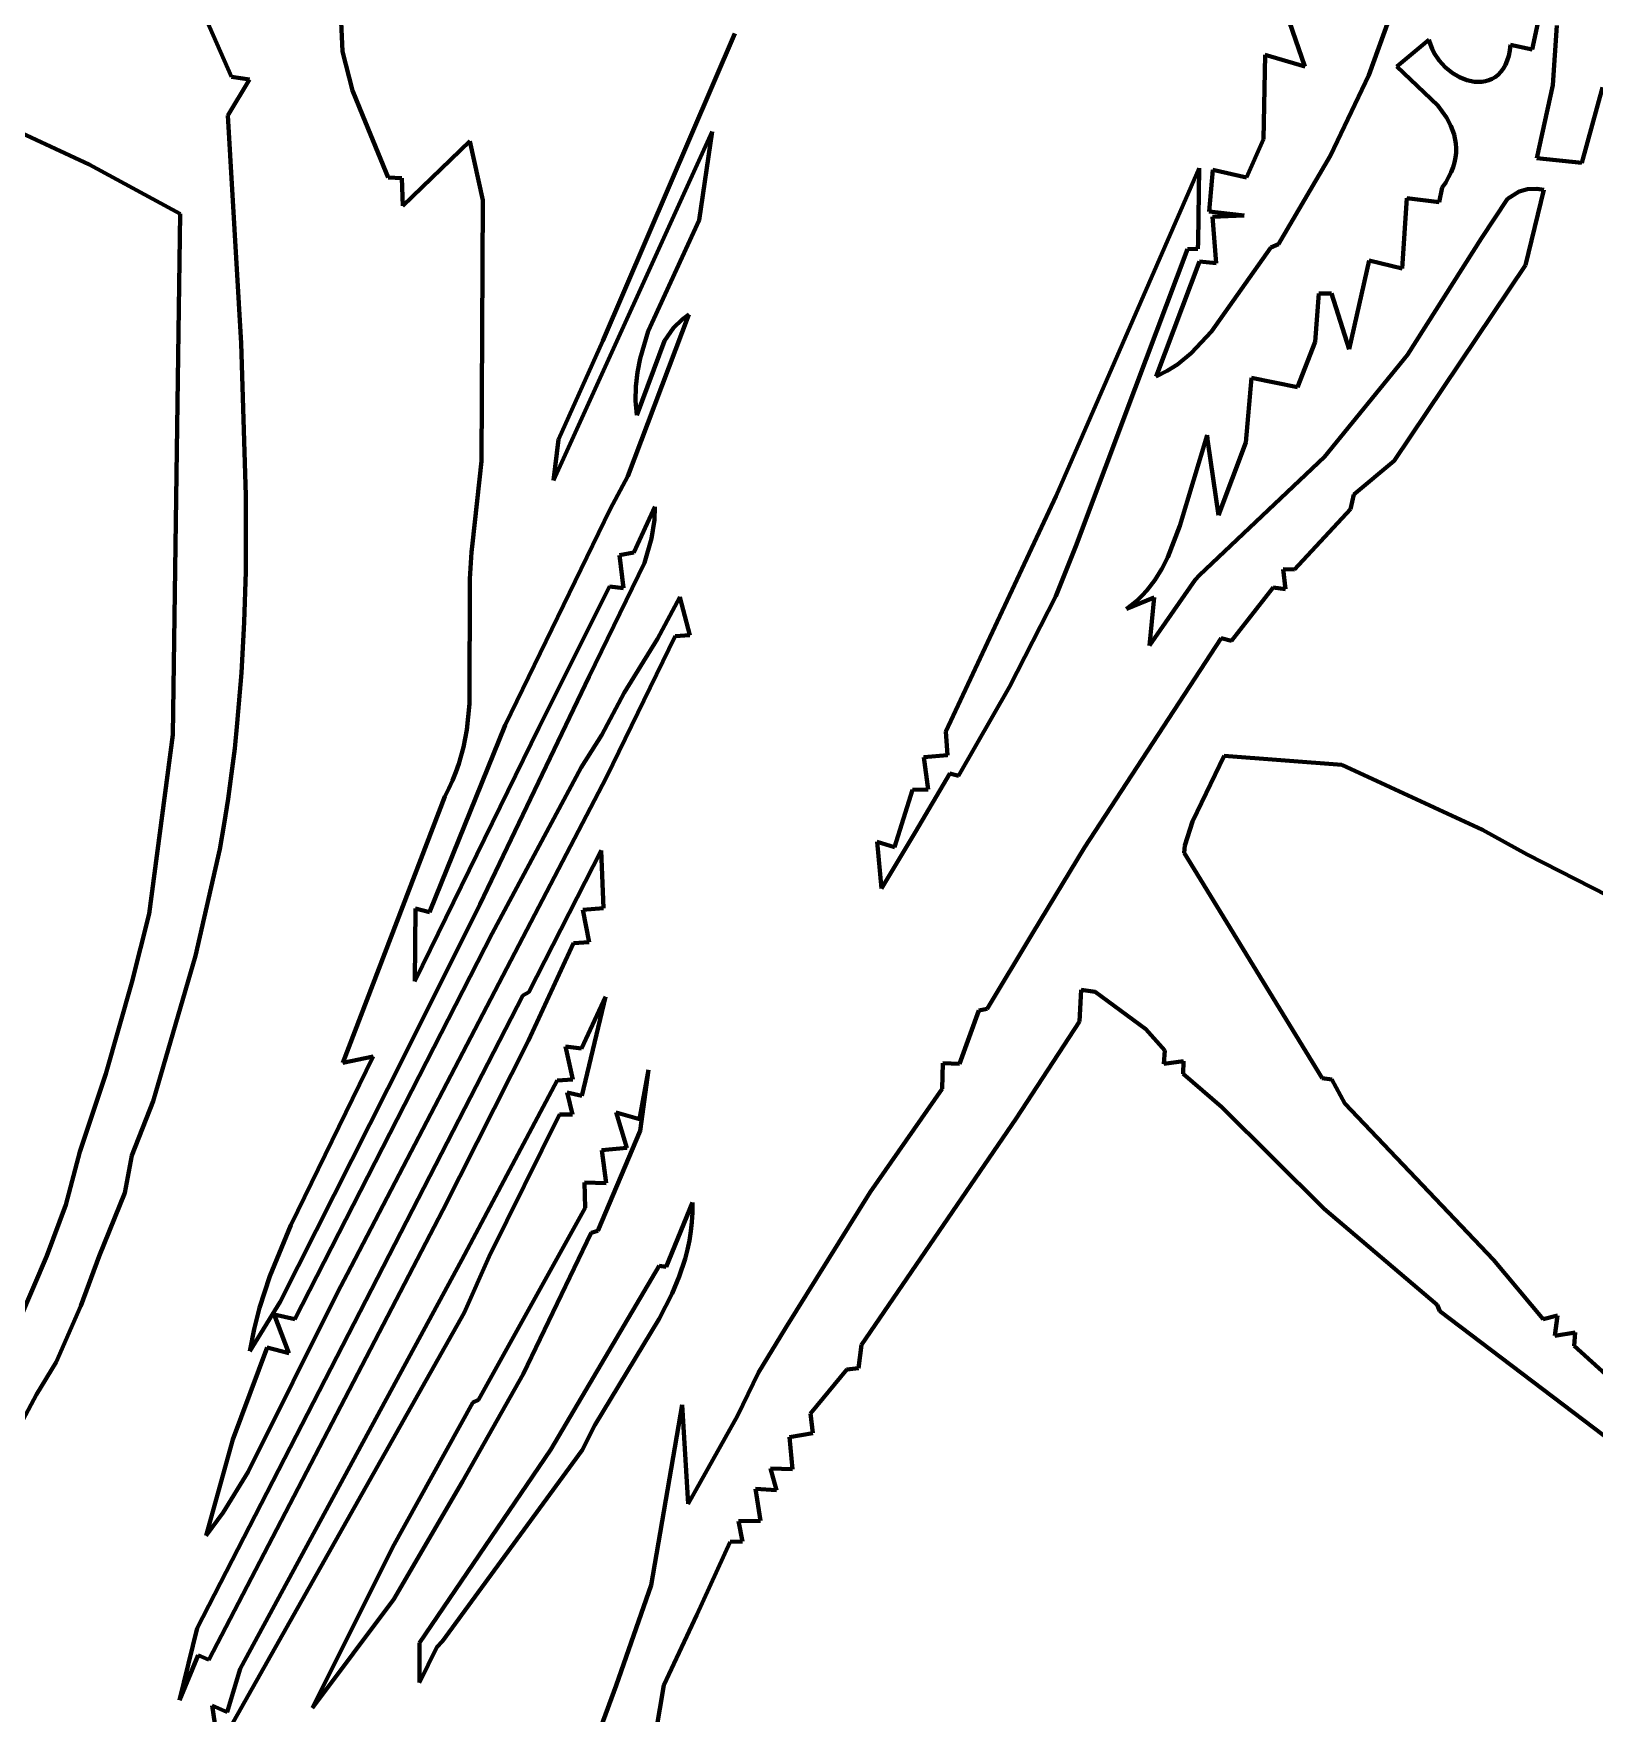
# Model space of a CAD drawing. Header units: millimetres. Extents: x 0 to 7.9, y 0 to 11.
# Drawn here: x 3.902 to 5.177, y 1.573 to 2.945 of the extents above; entities that cross this region are included whole.
import ezdxf

# ---------------------------------------------------------------- set-up
doc = ezdxf.new("R2010")
doc.units = ezdxf.units.MM
doc.layers.add('color#020202ff', color=7, linetype='CONTINUOUS', lineweight=100)
doc.layers.add('color#fefefeff', color=7, linetype='CONTINUOUS', lineweight=100)

msp = doc.modelspace()

# ---------------------------------------------------------------- linework, layer by layer
at = {"layer": 'color#020202ff'}
for p, q in [((4.1547, 2.9304), (4.1498, 3.0349)), ((5.1265, 2.932), (5.151, 3.0458)), ((5.0298, 3.0128), (4.9932, 2.9109)), ((4.9409, 2.9181), (4.9208, 2.9765)), ((4.043, 2.9571), (4.064, 2.9095)), ((5.1468, 2.9515), (5.1435, 2.9029)), ((4.4752, 2.9449), (4.3672, 2.694)), ((5.0159, 2.9181), (5.0422, 2.9397)), ((5.0422, 2.9397), (5.0434, 2.936)), ((4.1629, 2.8985), (4.1547, 2.9304)), ((4.907, 2.8586), (4.9085, 2.9276)), ((4.9085, 2.9276), (4.9409, 2.9181)), ((5.0434, 2.936), (5.0448, 2.9324)), ((5.0448, 2.9324), (5.0466, 2.929)), ((5.0466, 2.929), (5.0507, 2.9228)), ((5.1062, 2.9228), (5.1074, 2.9267)), ((5.1074, 2.9267), (5.1083, 2.931)), ((5.1083, 2.931), (5.1089, 2.9358)), ((5.1089, 2.9358), (5.1265, 2.932)), ((4.064, 2.9095), (4.0786, 2.9073)), ((4.9932, 2.9109), (4.9617, 2.8453)), ((5.0496, 2.8862), (5.0159, 2.9181)), ((5.0507, 2.9228), (5.0556, 2.9174)), ((5.0556, 2.9174), (5.0611, 2.9128)), ((5.0611, 2.9128), (5.0671, 2.9093)), ((5.0671, 2.9093), (5.0732, 2.9069)), ((5.0939, 2.9079), (5.0964, 2.9094)), ((5.0964, 2.9094), (5.0988, 2.9113)), ((5.0988, 2.9113), (5.101, 2.9136)), ((5.101, 2.9136), (5.103, 2.9162)), ((5.103, 2.9162), (5.1047, 2.9193)), ((5.1047, 2.9193), (5.1062, 2.9228)), ((4.0786, 2.9073), (4.0609, 2.878)), ((4.1713, 2.8778), (4.1629, 2.8985)), ((5.0732, 2.9069), (5.0794, 2.9056)), ((5.0794, 2.9056), (5.0824, 2.9054)), ((5.0824, 2.9054), (5.0854, 2.9055)), ((5.0854, 2.9055), (5.0883, 2.906)), ((5.0883, 2.906), (5.0912, 2.9068)), ((5.0912, 2.9068), (5.0939, 2.9079)), ((5.1435, 2.9029), (5.1305, 2.8431)), ((5.1671, 2.8392), (5.184, 2.901)), ((5.0565, 2.8764), (5.0496, 2.8862)), ((3.9475, 2.838), (3.8725, 2.8728)), ((4.0609, 2.878), (4.0717, 2.6919)), ((4.1919, 2.8273), (4.1713, 2.8778)), ((5.0601, 2.8695), (5.0565, 2.8764)), ((5.0627, 2.8624), (5.0601, 2.8695)), ((4.2587, 2.857), (4.2039, 2.8043)), ((4.2693, 2.8087), (4.2587, 2.857)), ((4.3271, 2.5797), (4.4567, 2.865)), ((4.4567, 2.865), (4.4461, 2.7926)), ((4.8932, 2.8273), (4.907, 2.8586)), ((5.0642, 2.8551), (5.0627, 2.8624)), ((5.0644, 2.8514), (5.0642, 2.8551)), ((4.9617, 2.8453), (4.9193, 2.773)), ((5.0631, 2.8397), (5.0639, 2.8437)), ((5.0639, 2.8437), (5.0644, 2.8475)), ((5.0644, 2.8475), (5.0644, 2.8514)), ((5.1305, 2.8431), (5.1671, 2.8392)), ((4.0219, 2.7976), (3.9475, 2.838)), ((4.2031, 2.8268), (4.1919, 2.8273)), ((4.7378, 2.5672), (4.8545, 2.8351)), ((4.8545, 2.8351), (4.8536, 2.7747)), ((4.8627, 2.7996), (4.8657, 2.8335)), ((4.8657, 2.8335), (4.8932, 2.8273)), ((5.0559, 2.8234), (5.0583, 2.8275)), ((5.0583, 2.8275), (5.0604, 2.8317)), ((5.0604, 2.8317), (5.062, 2.8357)), ((5.062, 2.8357), (5.0631, 2.8397)), ((4.2039, 2.8043), (4.2031, 2.8268)), ((5.0506, 2.8073), (5.053, 2.8191)), ((5.053, 2.8191), (5.0559, 2.8234)), ((5.1159, 2.8158), (5.1063, 2.81)), ((5.1227, 2.8177), (5.1159, 2.8158)), ((5.1211, 2.7558), (5.1362, 2.8173)), ((5.1305, 2.818), (5.1227, 2.8177)), ((5.1362, 2.8173), (5.1305, 2.818)), ((4.2681, 2.5957), (4.2693, 2.8087)), ((4.8914, 2.7963), (4.8627, 2.7996)), ((5.0204, 2.7529), (5.0243, 2.8106)), ((5.0243, 2.8106), (5.0506, 2.8073)), ((5.1063, 2.81), (5.0851, 2.7777)), ((4.0159, 2.3721), (4.0219, 2.7976)), ((4.4461, 2.7926), (4.4043, 2.7018)), ((4.8655, 2.7953), (4.8914, 2.7963)), ((4.8683, 2.7575), (4.8655, 2.7953)), ((4.8536, 2.7747), (4.8535, 2.7691)), ((4.9193, 2.773), (4.9131, 2.7703)), ((5.0851, 2.7777), (5.0247, 2.6825)), ((4.8449, 2.7689), (4.8022, 2.6552)), ((4.8195, 2.6648), (4.8547, 2.7588)), ((4.8535, 2.7691), (4.8449, 2.7689)), ((4.8547, 2.7588), (4.8683, 2.7575)), ((4.9131, 2.7703), (4.8645, 2.7016)), ((4.9771, 2.6871), (4.9933, 2.7596)), ((4.9933, 2.7596), (5.0204, 2.7529)), ((5.0139, 2.596), (5.1211, 2.7558)), ((4.9492, 2.693), (4.9523, 2.7325)), ((4.9523, 2.7325), (4.9627, 2.7327)), ((4.9627, 2.7327), (4.9771, 2.6871)), ((4.4376, 2.7153), (4.3878, 2.5834)), ((4.4176, 2.694), (4.4249, 2.7045)), ((4.4249, 2.7045), (4.432, 2.7113)), ((4.432, 2.7113), (4.4376, 2.7153)), ((4.0717, 2.6919), (4.0757, 2.5676)), ((4.3672, 2.694), (4.331, 2.6134)), ((4.395, 2.6331), (4.4176, 2.694)), ((4.4043, 2.7018), (4.3977, 2.6796)), ((4.8645, 2.7016), (4.848, 2.6838)), ((4.9348, 2.656), (4.9492, 2.693)), ((4.3977, 2.6796), (4.3956, 2.6682)), ((4.848, 2.6838), (4.8367, 2.6746)), ((5.0247, 2.6825), (4.9568, 2.5991)), ((4.3956, 2.6682), (4.3943, 2.6567)), ((4.8284, 2.6693), (4.8195, 2.6648)), ((4.8367, 2.6746), (4.8284, 2.6693)), ((4.8925, 2.6109), (4.8972, 2.6637)), ((4.8972, 2.6637), (4.9348, 2.656)), ((4.3943, 2.6567), (4.3941, 2.645)), ((4.8022, 2.6552), (4.7536, 2.5262)), ((4.3941, 2.645), (4.395, 2.6331)), ((4.331, 2.6134), (4.3271, 2.5797)), ((4.8386, 2.5429), (4.8609, 2.6169)), ((4.8609, 2.6169), (4.8617, 2.6113)), ((4.8617, 2.6113), (4.8704, 2.5514)), ((4.8704, 2.5514), (4.8925, 2.6109)), ((4.2608, 2.5283), (4.2681, 2.5957)), ((4.9568, 2.5991), (4.8549, 2.5024)), ((4.9808, 2.5683), (5.0139, 2.596)), ((4.3878, 2.5834), (4.3733, 2.5564)), ((4.0757, 2.5676), (4.0755, 2.5054)), ((4.6476, 2.3749), (4.7378, 2.5672)), ((4.9782, 2.5564), (4.9808, 2.5683)), ((4.3733, 2.5564), (4.2875, 2.3799)), ((4.3926, 2.5209), (4.4099, 2.5582)), ((4.4099, 2.5582), (4.4094, 2.5477)), ((4.9324, 2.507), (4.9782, 2.5564)), ((4.4094, 2.5477), (4.407, 2.5324)), ((4.8289, 2.5172), (4.8386, 2.5429)), ((4.26, 2.5212), (4.2608, 2.5283)), ((4.407, 2.5324), (4.4014, 2.5127)), ((4.7536, 2.5262), (4.7373, 2.4854)), ((4.2585, 2.4996), (4.26, 2.5212)), ((4.4014, 2.5127), (4.3562, 2.4196)), ((4.3809, 2.5188), (4.3926, 2.5209)), ((4.3842, 2.4919), (4.3809, 2.5188)), ((4.824, 2.5076), (4.8289, 2.5172)), ((4.0755, 2.5054), (4.0743, 2.4641)), ((4.2584, 2.3975), (4.2585, 2.4996)), ((4.8117, 2.49), (4.8183, 2.4985)), ((4.8513, 2.4986), (4.8139, 2.4451)), ((4.8183, 2.4985), (4.824, 2.5076)), ((4.8549, 2.5024), (4.8513, 2.4986)), ((4.9251, 2.491), (4.9231, 2.5074)), ((4.9231, 2.5074), (4.9324, 2.507)), ((4.315, 2.3778), (4.3728, 2.4932)), ((4.3728, 2.4932), (4.3842, 2.4919)), ((4.4119, 2.4506), (4.4303, 2.4846)), ((4.4303, 2.4846), (4.4385, 2.4535)), ((4.7373, 2.4854), (4.6995, 2.4114)), ((4.8177, 2.4843), (4.7952, 2.4751)), ((4.804, 2.4822), (4.808, 2.486)), ((4.808, 2.486), (4.8117, 2.49)), ((4.8139, 2.4451), (4.8177, 2.4843)), ((4.8808, 2.4489), (4.915, 2.4925)), ((4.915, 2.4925), (4.9251, 2.491)), ((4.7952, 2.4751), (4.7998, 2.4785)), ((4.7998, 2.4785), (4.804, 2.4822)), ((4.0743, 2.4641), (4.072, 2.4228)), ((4.4264, 2.4526), (4.3703, 2.3376)), ((4.3848, 2.4063), (4.4119, 2.4506)), ((4.4385, 2.4535), (4.4264, 2.4526)), ((4.7608, 2.2799), (4.8726, 2.4509)), ((4.8726, 2.4509), (4.8808, 2.4489)), ((4.072, 2.4228), (4.0686, 2.3815)), ((4.3562, 2.4196), (4.2667, 2.2336)), ((4.3666, 2.3721), (4.3848, 2.4063)), ((4.6995, 2.4114), (4.6578, 2.3387)), ((4.2561, 2.3761), (4.2584, 2.3975)), ((4.0686, 2.3815), (4.0665, 2.3609)), ((4.2138, 2.1708), (4.315, 2.3778)), ((4.2875, 2.3799), (4.2256, 2.2272)), ((4.2535, 2.3621), (4.2561, 2.3761)), ((4.6489, 2.3555), (4.6476, 2.3749)), ((3.9967, 2.2258), (4.0159, 2.3721)), ((4.0665, 2.3609), (4.0639, 2.3404)), ((4.2497, 2.3483), (4.2535, 2.3621)), ((4.3496, 2.3454), (4.3666, 2.3721)), ((4.2473, 2.3415), (4.2497, 2.3483)), ((4.6296, 2.3538), (4.6489, 2.3555)), ((4.6332, 2.3274), (4.6296, 2.3538)), ((4.8749, 2.3549), (4.849, 2.3013)), ((4.971, 2.3475), (4.8749, 2.3549)), ((5.0859, 2.2945), (4.971, 2.3475)), ((4.0639, 2.3404), (4.0611, 2.3198)), ((4.3703, 2.3376), (4.1585, 1.9314)), ((4.2415, 2.3282), (4.2446, 2.3348)), ((4.2446, 2.3348), (4.2473, 2.3415)), ((4.2768, 2.2099), (4.3496, 2.3454)), ((4.6508, 2.3404), (4.6228, 2.2928)), ((4.6578, 2.3387), (4.6508, 2.3404)), ((4.0611, 2.3198), (4.0579, 2.2993)), ((4.155, 2.1042), (4.2381, 2.3216)), ((4.2381, 2.3216), (4.2415, 2.3282)), ((4.6055, 2.2803), (4.6204, 2.3272)), ((4.6204, 2.3272), (4.6332, 2.3274)), ((4.0579, 2.2993), (4.0543, 2.2788)), ((4.6228, 2.2928), (4.595, 2.2464)), ((4.849, 2.3013), (4.8429, 2.2817)), ((5.1226, 2.2743), (5.0859, 2.2945)), ((4.0543, 2.2788), (4.0346, 2.1914)), ((4.595, 2.2464), (4.5913, 2.2846)), ((4.5913, 2.2846), (4.6055, 2.2803)), ((4.7187, 2.2104), (4.7608, 2.2799)), ((4.8429, 2.2817), (4.8423, 2.2757)), ((4.3068, 2.1618), (4.3658, 2.2776)), ((4.3658, 2.2776), (4.3677, 2.2305)), ((4.8423, 2.2757), (4.9551, 2.0916)), ((5.1887, 2.2405), (5.1226, 2.2743)), ((3.9825, 2.1697), (3.9967, 2.2258)), ((4.2667, 2.2336), (4.2063, 2.1123)), ((4.2143, 2.2301), (4.2138, 2.1708)), ((4.2256, 2.2272), (4.2143, 2.2301)), ((4.3677, 2.2305), (4.3509, 2.2292)), ((4.3509, 2.2292), (4.356, 2.2026)), ((4.1156, 1.8946), (4.2768, 2.2099)), ((4.6813, 2.1483), (4.7187, 2.2104)), ((4.3433, 2.202), (4.3066, 2.1224)), ((4.356, 2.2026), (4.3433, 2.202)), ((4.0346, 2.1914), (3.9999, 2.0728)), ((3.9611, 2.0951), (3.9825, 2.1697)), ((4.0358, 1.6422), (4.3019, 2.1592)), ((4.3019, 2.1592), (4.3068, 2.1618)), ((4.3499, 2.1157), (4.3694, 2.158)), ((4.3694, 2.158), (4.3501, 2.0772)), ((4.7581, 2.1637), (4.7568, 2.1378)), ((4.7694, 2.1622), (4.7581, 2.1637)), ((4.811, 2.1315), (4.7694, 2.1622)), ((4.6588, 2.1033), (4.6746, 2.1469)), ((4.6746, 2.1469), (4.6813, 2.1483)), ((4.7568, 2.1378), (4.7051, 2.0586)), ((4.8265, 2.1141), (4.811, 2.1315)), ((4.3066, 2.1224), (4.2367, 1.9837)), ((4.3428, 2.0906), (4.3369, 2.1175)), ((4.3369, 2.1175), (4.3499, 2.1157)), ((4.8256, 2.1033), (4.8265, 2.1141)), ((4.2063, 2.1123), (4.1038, 1.909)), ((4.1123, 1.9714), (4.1796, 2.1093)), ((4.1796, 2.1093), (4.155, 2.1042)), ((4.6446, 2.083), (4.6451, 2.1039)), ((4.6451, 2.1039), (4.6588, 2.1033)), ((4.8416, 2.1056), (4.8256, 2.1033)), ((4.8415, 2.0952), (4.8416, 2.1056)), ((3.9399, 2.0314), (3.9611, 2.0951)), ((4.2521, 1.9433), (4.3301, 2.0896)), ((4.3301, 2.0896), (4.3428, 2.0906)), ((4.3972, 2.058), (4.4045, 2.0985)), ((4.4045, 2.0985), (4.3978, 2.0487)), ((4.8729, 2.0679), (4.8415, 2.0952)), ((4.9551, 2.0916), (4.9628, 2.0905)), ((4.9628, 2.0905), (4.9735, 2.071)), ((3.9999, 2.0728), (3.9824, 2.0284)), ((4.3501, 2.0772), (4.3382, 2.08)), ((4.3382, 2.08), (4.3425, 2.0618)), ((4.5858, 1.9984), (4.6446, 2.083)), ((4.3318, 2.0619), (4.2745, 1.946)), ((4.3425, 2.0618), (4.3318, 2.0619)), ((4.387, 2.0348), (4.3781, 2.0635)), ((4.3781, 2.0635), (4.3972, 2.058)), ((4.7051, 2.0586), (4.5785, 1.8737)), ((4.9567, 1.9848), (4.8729, 2.0679)), ((4.9735, 2.071), (5.0951, 1.9431)), ((4.3978, 2.0487), (4.3633, 1.967)), ((3.9286, 1.9881), (3.9399, 2.0314)), ((4.3664, 2.0329), (4.387, 2.0348)), ((4.3699, 2.0058), (4.3664, 2.0329)), ((3.9824, 2.0284), (3.9768, 1.9979)), ((4.3528, 1.9857), (4.3524, 2.0065)), ((4.3524, 2.0065), (4.3699, 2.0058)), ((3.9768, 1.9979), (3.9559, 1.9461)), ((4.4191, 1.9374), (4.4406, 1.9899)), ((4.4406, 1.9899), (4.4406, 1.9819)), ((4.5166, 1.8875), (4.5858, 1.9984)), ((3.9131, 1.9465), (3.9286, 1.9881)), ((4.2367, 1.9837), (4.0453, 1.6165)), ((4.2657, 1.8287), (4.3528, 1.9857)), ((4.4406, 1.9819), (4.4401, 1.9741)), ((5.049, 1.9064), (4.9567, 1.9848)), ((4.0952, 1.9299), (4.1123, 1.9714)), ((4.3577, 1.9653), (4.3023, 1.8499)), ((4.3633, 1.967), (4.3577, 1.9653)), ((4.4393, 1.9665), (4.4381, 1.9589)), ((4.4401, 1.9741), (4.4393, 1.9665)), ((4.4365, 1.9515), (4.4345, 1.9441)), ((4.4381, 1.9589), (4.4365, 1.9515)), ((3.8464, 1.7912), (3.9131, 1.9465)), ((3.9559, 1.9461), (3.9409, 1.9055)), ((4.0711, 1.6091), (4.2521, 1.9433)), ((4.2745, 1.946), (4.254, 1.9)), ((4.3247, 1.7882), (4.4132, 1.9383)), ((4.4132, 1.9383), (4.4191, 1.9374)), ((4.4345, 1.9441), (4.4297, 1.9297)), ((5.0951, 1.9431), (5.1355, 1.8948)), ((4.0869, 1.9041), (4.0952, 1.9299)), ((4.1585, 1.9314), (4.1507, 1.917)), ((4.4297, 1.9297), (4.4238, 1.9156)), ((4.1507, 1.917), (4.0774, 1.7701)), ((4.1038, 1.909), (4.079, 1.8685)), ((4.4238, 1.9156), (4.4134, 1.895)), ((3.9409, 1.9055), (3.9206, 1.8596)), ((4.254, 1.9), (4.0534, 1.5443)), ((4.0825, 1.8865), (4.0869, 1.9041)), ((4.1108, 1.867), (4.0987, 1.8986)), ((4.0987, 1.8986), (4.1156, 1.8946)), ((4.4134, 1.895), (4.3608, 1.8082)), ((5.0512, 1.9013), (5.049, 1.9064)), ((5.2021, 1.787), (5.0512, 1.9013)), ((5.1355, 1.8948), (5.1472, 1.8978)), ((5.1472, 1.8978), (5.145, 1.881)), ((4.079, 1.8685), (4.0825, 1.8865)), ((4.4944, 1.8512), (4.5166, 1.8875)), ((5.145, 1.881), (5.1616, 1.8838)), ((5.1616, 1.8838), (5.161, 1.8729)), ((4.0651, 1.7964), (4.0931, 1.8716)), ((4.0931, 1.8716), (4.1108, 1.867)), ((4.5785, 1.8737), (4.5763, 1.8548)), ((5.161, 1.8729), (5.2068, 1.8313)), ((3.9206, 1.8596), (3.9047, 1.8332)), ((4.5667, 1.8536), (4.537, 1.8177)), ((4.5763, 1.8548), (4.5667, 1.8536)), ((4.3023, 1.8499), (4.2525, 1.7621)), ((4.4772, 1.8157), (4.4944, 1.8512)), ((3.9047, 1.8332), (3.8802, 1.7871)), ((4.1954, 1.7083), (4.261, 1.8266)), ((4.261, 1.8266), (4.2657, 1.8287)), ((4.4067, 1.6775), (4.4321, 1.8247)), ((4.4321, 1.8247), (4.4371, 1.7439)), ((4.4371, 1.7439), (4.4772, 1.8157)), ((4.537, 1.8177), (4.5389, 1.8016)), ((4.3608, 1.8082), (4.3505, 1.7877)), ((4.5389, 1.8016), (4.5198, 1.7983)), ((4.5198, 1.7983), (4.5222, 1.7723)), ((4.0431, 1.7179), (4.0651, 1.7964)), ((4.2175, 1.6304), (4.3247, 1.7882)), ((4.3505, 1.7877), (4.2364, 1.6317)), ((4.5222, 1.7723), (4.5042, 1.7728)), ((4.5042, 1.7728), (4.5092, 1.7549)), ((4.0774, 1.7701), (4.057, 1.7368)), ((4.2525, 1.7621), (4.1966, 1.6661)), ((4.5092, 1.7549), (4.4919, 1.756)), ((4.4919, 1.756), (4.496, 1.73)), ((4.057, 1.7368), (4.0431, 1.7179)), ((4.496, 1.73), (4.4781, 1.7297)), ((4.4781, 1.7297), (4.4813, 1.7132)), ((4.13, 1.5771), (4.1954, 1.7083)), ((4.4713, 1.7128), (4.444, 1.6532)), ((4.4813, 1.7132), (4.4713, 1.7128)), ((4.3781, 1.5955), (4.4067, 1.6775)), ((4.1966, 1.6661), (4.13, 1.5771)), ((4.444, 1.6532), (4.417, 1.5957)), ((4.0213, 1.5836), (4.0358, 1.6422)), ((4.0366, 1.6202), (4.0213, 1.5836)), ((4.0453, 1.6165), (4.0366, 1.6202)), ((4.2175, 1.5979), (4.2175, 1.6304)), ((4.2317, 1.6267), (4.2175, 1.5979)), ((4.2364, 1.6317), (4.2317, 1.6267)), ((4.0603, 1.5736), (4.0711, 1.6091)), ((4.3657, 1.5613), (4.3781, 1.5955)), ((4.417, 1.5957), (4.4077, 1.5394)), ((4.0534, 1.5443), (4.048, 1.5791)), ((4.048, 1.5791), (4.0603, 1.5736))]:
    msp.add_line(p, q, dxfattribs=at)
at = {"layer": 'color#fefefeff'}
for p, q in [((4.1498, 3.0349), (4.1547, 2.9304)), ((5.151, 3.0458), (5.1265, 2.932)), ((4.9932, 2.9109), (5.0298, 3.0128)), ((4.9208, 2.9765), (4.9409, 2.9181)), ((4.064, 2.9095), (4.043, 2.9571)), ((5.1435, 2.9029), (5.1468, 2.9515)), ((4.3672, 2.694), (4.4752, 2.9449)), ((5.0422, 2.9397), (5.0159, 2.9181)), ((5.0434, 2.936), (5.0422, 2.9397)), ((4.1547, 2.9304), (4.1629, 2.8985)), ((4.9085, 2.9276), (4.907, 2.8586)), ((4.9409, 2.9181), (4.9085, 2.9276)), ((5.0448, 2.9324), (5.0434, 2.936)), ((5.0466, 2.929), (5.0448, 2.9324)), ((5.0507, 2.9228), (5.0466, 2.929)), ((5.1074, 2.9267), (5.1062, 2.9228)), ((5.1083, 2.931), (5.1074, 2.9267)), ((5.1089, 2.9358), (5.1083, 2.931)), ((5.1265, 2.932), (5.1089, 2.9358)), ((4.0786, 2.9073), (4.064, 2.9095)), ((4.9617, 2.8453), (4.9932, 2.9109)), ((5.0159, 2.9181), (5.0496, 2.8862)), ((5.0556, 2.9174), (5.0507, 2.9228)), ((5.0611, 2.9128), (5.0556, 2.9174)), ((5.0671, 2.9093), (5.0611, 2.9128)), ((5.0732, 2.9069), (5.0671, 2.9093)), ((5.0964, 2.9094), (5.0939, 2.9079)), ((5.0988, 2.9113), (5.0964, 2.9094)), ((5.101, 2.9136), (5.0988, 2.9113)), ((5.103, 2.9162), (5.101, 2.9136)), ((5.1047, 2.9193), (5.103, 2.9162)), ((5.1062, 2.9228), (5.1047, 2.9193)), ((4.0609, 2.878), (4.0786, 2.9073)), ((4.1629, 2.8985), (4.1713, 2.8778)), ((5.0794, 2.9056), (5.0732, 2.9069)), ((5.0824, 2.9054), (5.0794, 2.9056)), ((5.0854, 2.9055), (5.0824, 2.9054)), ((5.0883, 2.906), (5.0854, 2.9055)), ((5.0912, 2.9068), (5.0883, 2.906)), ((5.0939, 2.9079), (5.0912, 2.9068)), ((5.1305, 2.8431), (5.1435, 2.9029)), ((5.184, 2.901), (5.1671, 2.8392)), ((5.0496, 2.8862), (5.0565, 2.8764)), ((3.8725, 2.8728), (3.9475, 2.838)), ((4.0717, 2.6919), (4.0609, 2.878)), ((4.1713, 2.8778), (4.1919, 2.8273)), ((5.0565, 2.8764), (5.0601, 2.8695)), ((5.0601, 2.8695), (5.0627, 2.8624)), ((4.2039, 2.8043), (4.2587, 2.857)), ((4.2587, 2.857), (4.2693, 2.8087)), ((4.4567, 2.865), (4.3271, 2.5797)), ((4.4461, 2.7926), (4.4567, 2.865)), ((4.907, 2.8586), (4.8932, 2.8273)), ((5.0627, 2.8624), (5.0642, 2.8551)), ((5.0642, 2.8551), (5.0644, 2.8514)), ((4.9193, 2.773), (4.9617, 2.8453)), ((5.0639, 2.8437), (5.0631, 2.8397)), ((5.0644, 2.8475), (5.0639, 2.8437)), ((5.0644, 2.8514), (5.0644, 2.8475)), ((5.1671, 2.8392), (5.1305, 2.8431)), ((3.9475, 2.838), (4.0219, 2.7976)), ((4.1919, 2.8273), (4.2031, 2.8268)), ((4.8545, 2.8351), (4.7378, 2.5672)), ((4.8536, 2.7747), (4.8545, 2.8351)), ((4.8657, 2.8335), (4.8627, 2.7996)), ((4.8932, 2.8273), (4.8657, 2.8335)), ((5.0583, 2.8275), (5.0559, 2.8234)), ((5.0604, 2.8317), (5.0583, 2.8275)), ((5.062, 2.8357), (5.0604, 2.8317)), ((5.0631, 2.8397), (5.062, 2.8357)), ((4.2031, 2.8268), (4.2039, 2.8043)), ((5.053, 2.8191), (5.0506, 2.8073)), ((5.0559, 2.8234), (5.053, 2.8191)), ((5.1063, 2.81), (5.1159, 2.8158)), ((5.1159, 2.8158), (5.1227, 2.8177)), ((5.1362, 2.8173), (5.1211, 2.7558)), ((5.1227, 2.8177), (5.1305, 2.818)), ((5.1305, 2.818), (5.1362, 2.8173)), ((4.2693, 2.8087), (4.2681, 2.5957)), ((4.8627, 2.7996), (4.8914, 2.7963)), ((5.0243, 2.8106), (5.0204, 2.7529)), ((5.0506, 2.8073), (5.0243, 2.8106)), ((5.0851, 2.7777), (5.1063, 2.81)), ((4.0219, 2.7976), (4.0159, 2.3721)), ((4.4043, 2.7018), (4.4461, 2.7926)), ((4.8914, 2.7963), (4.8655, 2.7953)), ((4.8655, 2.7953), (4.8683, 2.7575)), ((4.8535, 2.7691), (4.8536, 2.7747)), ((4.9131, 2.7703), (4.9193, 2.773)), ((5.0247, 2.6825), (5.0851, 2.7777)), ((4.8022, 2.6552), (4.8449, 2.7689)), ((4.8547, 2.7588), (4.8195, 2.6648)), ((4.8449, 2.7689), (4.8535, 2.7691)), ((4.8683, 2.7575), (4.8547, 2.7588)), ((4.8645, 2.7016), (4.9131, 2.7703)), ((4.9933, 2.7596), (4.9771, 2.6871)), ((5.0204, 2.7529), (4.9933, 2.7596)), ((5.1211, 2.7558), (5.0139, 2.596)), ((4.9523, 2.7325), (4.9492, 2.693)), ((4.9627, 2.7327), (4.9523, 2.7325)), ((4.9771, 2.6871), (4.9627, 2.7327)), ((4.3878, 2.5834), (4.4376, 2.7153)), ((4.4249, 2.7045), (4.4176, 2.694)), ((4.432, 2.7113), (4.4249, 2.7045)), ((4.4376, 2.7153), (4.432, 2.7113)), ((4.0757, 2.5676), (4.0717, 2.6919)), ((4.331, 2.6134), (4.3672, 2.694)), ((4.4176, 2.694), (4.395, 2.6331)), ((4.3977, 2.6796), (4.4043, 2.7018)), ((4.848, 2.6838), (4.8645, 2.7016)), ((4.9492, 2.693), (4.9348, 2.656)), ((4.3956, 2.6682), (4.3977, 2.6796)), ((4.8367, 2.6746), (4.848, 2.6838)), ((4.9568, 2.5991), (5.0247, 2.6825)), ((4.3943, 2.6567), (4.3956, 2.6682)), ((4.8195, 2.6648), (4.8284, 2.6693)), ((4.8284, 2.6693), (4.8367, 2.6746)), ((4.8972, 2.6637), (4.8925, 2.6109)), ((4.9348, 2.656), (4.8972, 2.6637)), ((4.3941, 2.645), (4.3943, 2.6567)), ((4.7536, 2.5262), (4.8022, 2.6552)), ((4.395, 2.6331), (4.3941, 2.645)), ((4.3271, 2.5797), (4.331, 2.6134)), ((4.8609, 2.6169), (4.8386, 2.5429)), ((4.8617, 2.6113), (4.8609, 2.6169)), ((4.8704, 2.5514), (4.8617, 2.6113)), ((4.8925, 2.6109), (4.8704, 2.5514)), ((4.2681, 2.5957), (4.2608, 2.5283)), ((4.8549, 2.5024), (4.9568, 2.5991)), ((5.0139, 2.596), (4.9808, 2.5683)), ((4.3733, 2.5564), (4.3878, 2.5834)), ((4.0755, 2.5054), (4.0757, 2.5676)), ((4.7378, 2.5672), (4.6476, 2.3749)), ((4.9808, 2.5683), (4.9782, 2.5564)), ((4.2875, 2.3799), (4.3733, 2.5564)), ((4.4099, 2.5582), (4.3926, 2.5209)), ((4.4094, 2.5477), (4.4099, 2.5582)), ((4.9782, 2.5564), (4.9324, 2.507)), ((4.407, 2.5324), (4.4094, 2.5477)), ((4.8386, 2.5429), (4.8289, 2.5172)), ((4.2608, 2.5283), (4.26, 2.5212)), ((4.4014, 2.5127), (4.407, 2.5324)), ((4.7373, 2.4854), (4.7536, 2.5262)), ((4.26, 2.5212), (4.2585, 2.4996)), ((4.3562, 2.4196), (4.4014, 2.5127)), ((4.3926, 2.5209), (4.3809, 2.5188)), ((4.3809, 2.5188), (4.3842, 2.4919)), ((4.8289, 2.5172), (4.824, 2.5076)), ((4.0743, 2.4641), (4.0755, 2.5054)), ((4.2585, 2.4996), (4.2584, 2.3975)), ((4.8183, 2.4985), (4.8117, 2.49)), ((4.8139, 2.4451), (4.8513, 2.4986)), ((4.824, 2.5076), (4.8183, 2.4985)), ((4.8513, 2.4986), (4.8549, 2.5024)), ((4.9324, 2.507), (4.9231, 2.5074)), ((4.9231, 2.5074), (4.9251, 2.491)), ((4.3728, 2.4932), (4.315, 2.3778)), ((4.3842, 2.4919), (4.3728, 2.4932)), ((4.4303, 2.4846), (4.4119, 2.4506)), ((4.4385, 2.4535), (4.4303, 2.4846)), ((4.6995, 2.4114), (4.7373, 2.4854)), ((4.7952, 2.4751), (4.8177, 2.4843)), ((4.808, 2.486), (4.804, 2.4822)), ((4.8117, 2.49), (4.808, 2.486)), ((4.8177, 2.4843), (4.8139, 2.4451)), ((4.915, 2.4925), (4.8808, 2.4489)), ((4.9251, 2.491), (4.915, 2.4925)), ((4.7998, 2.4785), (4.7952, 2.4751)), ((4.804, 2.4822), (4.7998, 2.4785)), ((4.072, 2.4228), (4.0743, 2.4641)), ((4.3703, 2.3376), (4.4264, 2.4526)), ((4.4119, 2.4506), (4.3848, 2.4063)), ((4.4264, 2.4526), (4.4385, 2.4535)), ((4.8726, 2.4509), (4.7608, 2.2799)), ((4.8808, 2.4489), (4.8726, 2.4509)), ((4.0686, 2.3815), (4.072, 2.4228)), ((4.2667, 2.2336), (4.3562, 2.4196)), ((4.3848, 2.4063), (4.3666, 2.3721)), ((4.6578, 2.3387), (4.6995, 2.4114)), ((4.2584, 2.3975), (4.2561, 2.3761)), ((4.0665, 2.3609), (4.0686, 2.3815)), ((4.315, 2.3778), (4.2138, 2.1708)), ((4.2256, 2.2272), (4.2875, 2.3799)), ((4.2561, 2.3761), (4.2535, 2.3621)), ((4.6476, 2.3749), (4.6489, 2.3555)), ((4.0159, 2.3721), (3.9967, 2.2258)), ((4.0639, 2.3404), (4.0665, 2.3609)), ((4.2535, 2.3621), (4.2497, 2.3483)), ((4.3666, 2.3721), (4.3496, 2.3454)), ((4.2497, 2.3483), (4.2473, 2.3415)), ((4.6489, 2.3555), (4.6296, 2.3538)), ((4.6296, 2.3538), (4.6332, 2.3274)), ((4.849, 2.3013), (4.8749, 2.3549)), ((4.8749, 2.3549), (4.971, 2.3475)), ((4.971, 2.3475), (5.0859, 2.2945)), ((4.0611, 2.3198), (4.0639, 2.3404)), ((4.1585, 1.9314), (4.3703, 2.3376)), ((4.2446, 2.3348), (4.2415, 2.3282)), ((4.2473, 2.3415), (4.2446, 2.3348)), ((4.3496, 2.3454), (4.2768, 2.2099)), ((4.6228, 2.2928), (4.6508, 2.3404)), ((4.6508, 2.3404), (4.6578, 2.3387)), ((4.0579, 2.2993), (4.0611, 2.3198)), ((4.2381, 2.3216), (4.155, 2.1042)), ((4.2415, 2.3282), (4.2381, 2.3216)), ((4.6204, 2.3272), (4.6055, 2.2803)), ((4.6332, 2.3274), (4.6204, 2.3272)), ((4.0543, 2.2788), (4.0579, 2.2993)), ((4.595, 2.2464), (4.6228, 2.2928)), ((4.8429, 2.2817), (4.849, 2.3013)), ((5.0859, 2.2945), (5.1226, 2.2743)), ((4.0346, 2.1914), (4.0543, 2.2788)), ((4.6055, 2.2803), (4.5913, 2.2846)), ((4.5913, 2.2846), (4.595, 2.2464)), ((4.7608, 2.2799), (4.7187, 2.2104)), ((4.8423, 2.2757), (4.8429, 2.2817)), ((4.3658, 2.2776), (4.3068, 2.1618)), ((4.3677, 2.2305), (4.3658, 2.2776)), ((4.9551, 2.0916), (4.8423, 2.2757)), ((5.1226, 2.2743), (5.1887, 2.2405)), ((3.9967, 2.2258), (3.9825, 2.1697)), ((4.2063, 2.1123), (4.2667, 2.2336)), ((4.2138, 2.1708), (4.2143, 2.2301)), ((4.2143, 2.2301), (4.2256, 2.2272)), ((4.3509, 2.2292), (4.3677, 2.2305)), ((4.356, 2.2026), (4.3509, 2.2292)), ((4.2768, 2.2099), (4.1156, 1.8946)), ((4.7187, 2.2104), (4.6813, 2.1483)), ((4.3066, 2.1224), (4.3433, 2.202)), ((4.3433, 2.202), (4.356, 2.2026)), ((3.9999, 2.0728), (4.0346, 2.1914)), ((3.9825, 2.1697), (3.9611, 2.0951)), ((4.3019, 2.1592), (4.0358, 1.6422)), ((4.3068, 2.1618), (4.3019, 2.1592)), ((4.3694, 2.158), (4.3499, 2.1157)), ((4.3501, 2.0772), (4.3694, 2.158)), ((4.7568, 2.1378), (4.7581, 2.1637)), ((4.7581, 2.1637), (4.7694, 2.1622)), ((4.7694, 2.1622), (4.811, 2.1315)), ((4.6746, 2.1469), (4.6588, 2.1033)), ((4.6813, 2.1483), (4.6746, 2.1469)), ((4.7051, 2.0586), (4.7568, 2.1378)), ((4.811, 2.1315), (4.8265, 2.1141)), ((4.2367, 1.9837), (4.3066, 2.1224)), ((4.3499, 2.1157), (4.3369, 2.1175)), ((4.3369, 2.1175), (4.3428, 2.0906)), ((4.8265, 2.1141), (4.8256, 2.1033)), ((4.1038, 1.909), (4.2063, 2.1123)), ((4.1796, 2.1093), (4.1123, 1.9714)), ((4.155, 2.1042), (4.1796, 2.1093)), ((4.6451, 2.1039), (4.6446, 2.083)), ((4.6588, 2.1033), (4.6451, 2.1039)), ((4.8256, 2.1033), (4.8416, 2.1056)), ((4.8416, 2.1056), (4.8415, 2.0952)), ((3.9611, 2.0951), (3.9399, 2.0314)), ((4.3301, 2.0896), (4.2521, 1.9433)), ((4.3428, 2.0906), (4.3301, 2.0896)), ((4.4045, 2.0985), (4.3972, 2.058)), ((4.3978, 2.0487), (4.4045, 2.0985)), ((4.8415, 2.0952), (4.8729, 2.0679)), ((4.9628, 2.0905), (4.9551, 2.0916)), ((4.9735, 2.071), (4.9628, 2.0905)), ((3.9824, 2.0284), (3.9999, 2.0728)), ((4.3425, 2.0618), (4.3382, 2.08)), ((4.3382, 2.08), (4.3501, 2.0772)), ((4.6446, 2.083), (4.5858, 1.9984)), ((4.2745, 1.946), (4.3318, 2.0619)), ((4.3318, 2.0619), (4.3425, 2.0618)), ((4.3972, 2.058), (4.3781, 2.0635)), ((4.3781, 2.0635), (4.387, 2.0348)), ((4.5785, 1.8737), (4.7051, 2.0586)), ((4.8729, 2.0679), (4.9567, 1.9848)), ((5.0951, 1.9431), (4.9735, 2.071)), ((4.3633, 1.967), (4.3978, 2.0487)), ((3.9399, 2.0314), (3.9286, 1.9881)), ((4.387, 2.0348), (4.3664, 2.0329)), ((4.3664, 2.0329), (4.3699, 2.0058)), ((3.9768, 1.9979), (3.9824, 2.0284)), ((4.3699, 2.0058), (4.3524, 2.0065)), ((4.3524, 2.0065), (4.3528, 1.9857)), ((3.9559, 1.9461), (3.9768, 1.9979)), ((4.4406, 1.9899), (4.4191, 1.9374)), ((4.4406, 1.9819), (4.4406, 1.9899)), ((4.5858, 1.9984), (4.5166, 1.8875)), ((3.9286, 1.9881), (3.9131, 1.9465)), ((4.0453, 1.6165), (4.2367, 1.9837)), ((4.3528, 1.9857), (4.2657, 1.8287)), ((4.4401, 1.9741), (4.4406, 1.9819)), ((4.9567, 1.9848), (5.049, 1.9064)), ((4.1123, 1.9714), (4.0952, 1.9299)), ((4.3023, 1.8499), (4.3577, 1.9653)), ((4.3577, 1.9653), (4.3633, 1.967)), ((4.4381, 1.9589), (4.4393, 1.9665)), ((4.4393, 1.9665), (4.4401, 1.9741)), ((4.4345, 1.9441), (4.4365, 1.9515)), ((4.4365, 1.9515), (4.4381, 1.9589)), ((3.9131, 1.9465), (3.8464, 1.7912)), ((3.9409, 1.9055), (3.9559, 1.9461)), ((4.2521, 1.9433), (4.0711, 1.6091)), ((4.254, 1.9), (4.2745, 1.946)), ((4.4132, 1.9383), (4.3247, 1.7882)), ((4.4191, 1.9374), (4.4132, 1.9383)), ((4.4297, 1.9297), (4.4345, 1.9441)), ((5.1355, 1.8948), (5.0951, 1.9431)), ((4.0952, 1.9299), (4.0869, 1.9041)), ((4.1507, 1.917), (4.1585, 1.9314)), ((4.4238, 1.9156), (4.4297, 1.9297)), ((4.0774, 1.7701), (4.1507, 1.917)), ((4.079, 1.8685), (4.1038, 1.909)), ((4.4134, 1.895), (4.4238, 1.9156)), ((3.9206, 1.8596), (3.9409, 1.9055)), ((4.0534, 1.5443), (4.254, 1.9)), ((4.0869, 1.9041), (4.0825, 1.8865)), ((4.1156, 1.8946), (4.0987, 1.8986)), ((4.0987, 1.8986), (4.1108, 1.867)), ((4.3608, 1.8082), (4.4134, 1.895)), ((5.049, 1.9064), (5.0512, 1.9013)), ((5.0512, 1.9013), (5.2021, 1.787)), ((5.1472, 1.8978), (5.1355, 1.8948)), ((5.145, 1.881), (5.1472, 1.8978)), ((4.0825, 1.8865), (4.079, 1.8685)), ((4.5166, 1.8875), (4.4944, 1.8512)), ((5.1616, 1.8838), (5.145, 1.881)), ((5.161, 1.8729), (5.1616, 1.8838)), ((4.0931, 1.8716), (4.0651, 1.7964)), ((4.1108, 1.867), (4.0931, 1.8716)), ((4.5763, 1.8548), (4.5785, 1.8737)), ((5.2068, 1.8313), (5.161, 1.8729)), ((3.9047, 1.8332), (3.9206, 1.8596)), ((4.537, 1.8177), (4.5667, 1.8536)), ((4.5667, 1.8536), (4.5763, 1.8548)), ((4.2525, 1.7621), (4.3023, 1.8499)), ((4.4944, 1.8512), (4.4772, 1.8157)), ((3.8802, 1.7871), (3.9047, 1.8332)), ((4.261, 1.8266), (4.1954, 1.7083)), ((4.2657, 1.8287), (4.261, 1.8266)), ((4.4321, 1.8247), (4.4067, 1.6775)), ((4.4371, 1.7439), (4.4321, 1.8247)), ((4.4772, 1.8157), (4.4371, 1.7439)), ((4.5389, 1.8016), (4.537, 1.8177)), ((4.3505, 1.7877), (4.3608, 1.8082)), ((4.5198, 1.7983), (4.5389, 1.8016)), ((4.5222, 1.7723), (4.5198, 1.7983)), ((4.0651, 1.7964), (4.0431, 1.7179)), ((4.3247, 1.7882), (4.2175, 1.6304)), ((4.2364, 1.6317), (4.3505, 1.7877)), ((4.5092, 1.7549), (4.5042, 1.7728)), ((4.5042, 1.7728), (4.5222, 1.7723)), ((4.057, 1.7368), (4.0774, 1.7701)), ((4.1966, 1.6661), (4.2525, 1.7621)), ((4.496, 1.73), (4.4919, 1.756)), ((4.4919, 1.756), (4.5092, 1.7549)), ((4.0431, 1.7179), (4.057, 1.7368)), ((4.4781, 1.7297), (4.496, 1.73)), ((4.4813, 1.7132), (4.4781, 1.7297)), ((4.1954, 1.7083), (4.13, 1.5771)), ((4.444, 1.6532), (4.4713, 1.7128)), ((4.4713, 1.7128), (4.4813, 1.7132)), ((4.4067, 1.6775), (4.3781, 1.5955)), ((4.13, 1.5771), (4.1966, 1.6661)), ((4.417, 1.5957), (4.444, 1.6532)), ((4.0358, 1.6422), (4.0213, 1.5836)), ((4.0213, 1.5836), (4.0366, 1.6202)), ((4.0366, 1.6202), (4.0453, 1.6165)), ((4.2175, 1.6304), (4.2175, 1.5979)), ((4.2175, 1.5979), (4.2317, 1.6267)), ((4.2317, 1.6267), (4.2364, 1.6317)), ((4.0711, 1.6091), (4.0603, 1.5736)), ((4.3781, 1.5955), (4.3657, 1.5613)), ((4.4077, 1.5394), (4.417, 1.5957)), ((4.0603, 1.5736), (4.048, 1.5791)), ((4.048, 1.5791), (4.0534, 1.5443))]:
    msp.add_line(p, q, dxfattribs=at)

doc.saveas('drawing.dxf')
